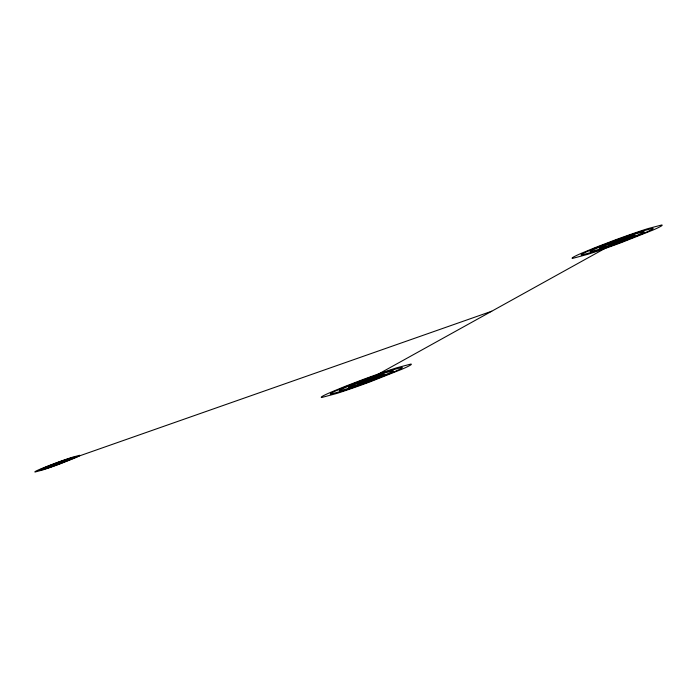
<?xml version="1.0" encoding="UTF-8"?>
<svg xmlns="http://www.w3.org/2000/svg" width="697" height="697" viewBox="0 0 697 697"><rect width="100%" height="100%" fill="white"/><g stroke="black" fill="none" stroke-linecap="round" stroke-linejoin="round"><path stroke-width="1.05" d="M366.308 380.78L617.124 241.702M57.363 463.662L491.716 311.237M48.677 466.711L58.191 463.845L66.293 460.316L48.677 466.711M53.016 465.187L61.824 461.989L53.016 465.187M348.936 386.879L348.448 387.471C360.61 384.047 373.104 380.039 384.16 374.089L364.644 380.414L348.936 386.879M357.622 383.829L367.136 380.963L375.239 377.434L357.622 383.829M599.751 247.792L599.272 248.385C611.435 244.969 623.928 240.953 634.984 235.011L615.46 241.328L599.751 247.792M608.437 244.743L617.96 241.885L626.054 238.357L608.437 244.743M46.438 466.598L39.389 469.508A33.003 1.899 -18.6 0 0 35.643 471.285A21.076 1.211 -18.6 0 0 35.042 472.026L42.674 469.978A21.076 1.211 -18.6 0 0 51.09 467.138A33.003 1.899 -18.6 0 0 59.445 464.124L75.337 457.824A33.003 1.899 -18.6 0 0 79.075 456.047A21.076 1.211 -18.6 0 0 79.685 455.298L72.575 457.171A22.374 1.289 -18.6 0 0 63.627 460.186A33.003 1.899 -18.6 0 0 55.281 463.2L46.438 466.598M48.624 466.005L42.979 468.34A26.408 1.516 -18.6 0 0 39.99 469.761A16.859 0.967 -18.6 0 0 39.502 470.353L45.61 468.715A16.859 0.967 -18.6 0 0 52.345 466.45A26.408 1.516 -18.6 0 0 59.027 464.036L71.739 458.992A26.408 1.516 -18.6 0 0 74.736 457.563A16.859 0.967 -18.6 0 0 75.224 456.971L69.534 458.469A17.904 1.028 -18.6 0 0 62.381 460.883A26.408 1.516 -18.6 0 0 55.699 463.296L48.624 466.005M50.811 465.422L46.577 467.173A19.804 1.141 -18.6 0 0 44.329 468.236A12.642 0.732 -18.6 0 0 43.963 468.68L48.546 467.452A12.642 0.732 -18.6 0 0 53.599 465.753A19.804 1.141 -18.6 0 0 58.609 463.941L68.149 460.159A19.804 1.141 -18.6 0 0 70.388 459.088A12.642 0.732 -18.6 0 0 70.754 458.643L66.485 459.767A13.426 0.775 -18.6 0 0 61.127 461.58A19.804 1.141 -18.6 0 0 56.109 463.392L50.811 465.422M595.282 247.557L581.176 253.377A66.006 3.799 -18.6 0 0 573.692 256.94A42.151 2.422 -18.6 0 0 572.481 258.421L587.745 254.327A42.151 2.422 -18.6 0 0 604.587 248.655A66.006 3.799 -18.6 0 0 621.288 242.617L653.072 230.019A66.006 3.799 -18.6 0 0 660.564 226.455A42.151 2.422 -18.6 0 0 661.775 224.974L647.548 228.721A44.756 2.579 -18.6 0 0 629.67 234.741A66.006 3.799 -18.6 0 0 612.968 240.779L595.282 247.557M599.655 246.389L588.373 251.042A52.806 3.041 -18.6 0 0 582.378 253.891A33.717 1.943 -18.6 0 0 581.411 255.076L593.626 251.8A33.717 1.943 -18.6 0 0 607.096 247.261A52.806 3.041 -18.6 0 0 620.461 242.434L645.884 232.354A52.806 3.041 -18.6 0 0 651.878 229.505A33.717 1.943 -18.6 0 0 652.845 228.32L641.467 231.317A35.8 2.065 -18.6 0 0 627.161 236.135A52.806 3.041 -18.6 0 0 613.796 240.962L599.655 246.389M604.02 245.213L595.56 248.707A39.607 2.283 -18.6 0 0 591.065 250.842A25.292 1.455 -18.6 0 0 590.342 251.73L599.498 249.273A25.292 1.455 -18.6 0 0 609.605 245.867A39.607 2.283 -18.6 0 0 619.624 242.251L638.696 234.689A39.607 2.283 -18.6 0 0 643.192 232.554A25.292 1.455 -18.6 0 0 643.915 231.665L635.385 233.913A26.852 1.542 -18.6 0 0 624.651 237.529A39.607 2.283 -18.6 0 0 614.632 241.145L604.02 245.213M344.457 386.643L330.361 392.463A66.006 3.799 -18.6 0 0 322.868 396.018A42.151 2.422 -18.6 0 0 321.657 397.508L336.921 393.413A42.151 2.422 -18.6 0 0 353.762 387.732A66.006 3.799 -18.6 0 0 370.464 381.703L402.256 369.096A66.006 3.799 -18.6 0 0 409.74 365.533A42.151 2.422 -18.6 0 0 410.951 364.052L396.732 367.798A44.756 2.579 -18.6 0 0 378.846 373.827A66.006 3.799 -18.6 0 0 362.144 379.856L344.457 386.643M348.831 385.467L337.548 390.128A52.806 3.041 -18.6 0 0 331.554 392.977A33.717 1.943 -18.6 0 0 330.587 394.162L342.802 390.886A33.717 1.943 -18.6 0 0 356.272 386.338A52.806 3.041 -18.6 0 0 369.637 381.52L395.06 371.431A52.806 3.041 -18.6 0 0 401.054 368.582A33.717 1.943 -18.6 0 0 402.021 367.397L390.642 370.395A35.8 2.065 -18.6 0 0 376.336 375.213A52.806 3.041 -18.6 0 0 362.98 380.039L348.831 385.467M353.196 384.3L344.736 387.785A39.607 2.283 -18.6 0 0 340.241 389.928A25.292 1.455 -18.6 0 0 339.517 390.817L348.674 388.36A25.292 1.455 -18.6 0 0 358.781 384.953A39.607 2.283 -18.6 0 0 368.8 381.329L387.872 373.766A39.607 2.283 -18.6 0 0 392.367 371.632A25.292 1.455 -18.6 0 0 393.091 370.743L384.561 372.991A26.852 1.542 -18.6 0 0 373.827 376.607A39.607 2.283 -18.6 0 0 363.808 380.222L353.196 384.3"/></g></svg>
